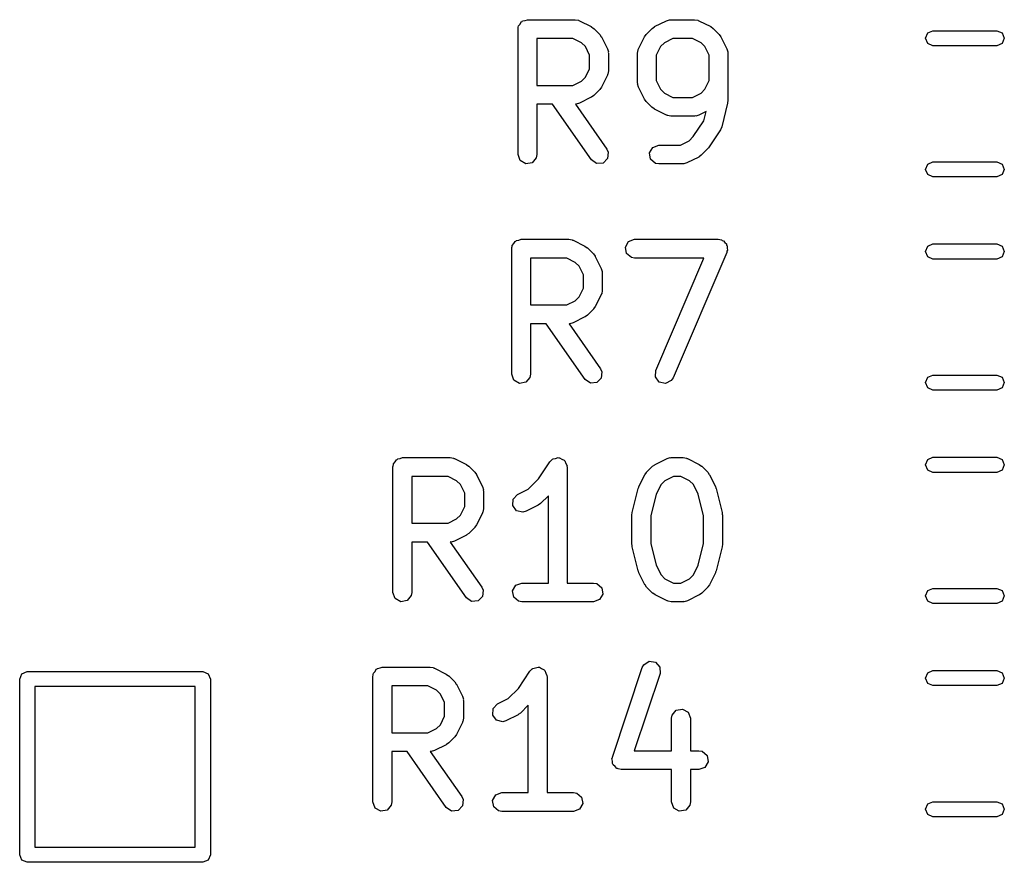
# Model space of a CAD drawing. Extents: x 127.8 to 166.1, y -113.3 to -80.1.
# Drawn here: x 135.06 to 142.91, y -94.9 to -88.18 of the extents above; entities that cross this region are included whole.
import ezdxf

# ---------------------------------------------------------------- set-up
doc = ezdxf.new("R2010")
doc.units = 0
doc.layers.add('BLACK', color=7, linetype='CONTINUOUS')

msp = doc.modelspace()

# ---------------------------------------------------------------- linework, layer by layer
at = {"layer": 'BLACK', "linetype": 'CONTINUOUS'}
for p, q in [((139.035, -88.2432), (139.037, -88.2334)), ((139.037, -88.2334), (139.05, -88.2185)), ((139.05, -88.2185), (139.059, -88.2016)), ((139.059, -88.2016), (139.066, -88.1993)), ((139.066, -88.1993), (139.07, -88.1941)), ((139.07, -88.1941), (139.089, -88.1908)), ((139.089, -88.1908), (139.108, -88.1841)), ((139.108, -88.1841), (139.489, -88.1841)), ((139.489, -88.1841), (139.514, -88.1886)), ((139.514, -88.1886), (139.518, -88.1915)), ((139.518, -88.1915), (139.522, -88.192)), ((139.522, -88.192), (139.617, -88.2396)), ((140.122, -88.2396), (140.217, -88.192)), ((140.217, -88.192), (140.242, -88.1846)), ((140.242, -88.1846), (140.246, -88.1856)), ((140.246, -88.1856), (140.25, -88.1841)), ((140.25, -88.1841), (140.441, -88.1841)), ((140.441, -88.1841), (140.467, -88.1886)), ((140.467, -88.1886), (140.47, -88.1915)), ((140.47, -88.1915), (140.474, -88.192)), ((140.474, -88.192), (140.57, -88.2396)), ((139.033, -88.2591), (139.034, -88.2494)), ((139.033, -89.2591), (139.033, -88.2591)), ((139.034, -88.2461), (139.035, -88.2432)), ((139.034, -88.2494), (139.034, -88.2461)), ((139.617, -88.2396), (139.635, -88.253)), ((139.635, -88.253), (139.637, -88.2537)), ((139.637, -88.2537), (139.684, -88.3013)), ((139.684, -88.3013), (139.697, -88.3197)), ((140.041, -88.3208), (140.054, -88.3028)), ((140.054, -88.3028), (140.055, -88.3013)), ((140.055, -88.3013), (140.102, -88.2537)), ((140.102, -88.2537), (140.121, -88.2408)), ((140.121, -88.2408), (140.122, -88.2396)), ((140.57, -88.2396), (140.588, -88.253)), ((140.588, -88.253), (140.589, -88.2537)), ((140.589, -88.2537), (140.637, -88.3013)), ((140.637, -88.3013), (140.65, -88.3197)), ((142.281, -88.3318), (142.299, -88.2894)), ((142.299, -88.2894), (142.341, -88.2718)), ((142.341, -88.2718), (142.85, -88.2718)), ((142.85, -88.2718), (142.893, -88.2894)), ((142.893, -88.2894), (142.91, -88.3318)), ((139.471, -88.3341), (139.183, -88.3341)), ((139.183, -88.3341), (139.183, -88.7079)), ((139.539, -88.3684), (139.471, -88.3341)), ((139.57, -88.3988), (139.539, -88.3684)), ((139.697, -88.3197), (139.699, -88.3208)), ((139.699, -88.3208), (139.746, -88.416)), ((139.993, -88.416), (140.041, -88.3208)), ((140.2, -88.3684), (140.169, -88.3988)), ((140.268, -88.3341), (140.2, -88.3684)), ((140.423, -88.3341), (140.268, -88.3341)), ((140.492, -88.3684), (140.423, -88.3341)), ((140.522, -88.3988), (140.492, -88.3684)), ((140.65, -88.3197), (140.651, -88.3208)), ((140.651, -88.3208), (140.699, -88.416)), ((142.299, -88.3742), (142.281, -88.3318)), ((142.341, -88.3918), (142.299, -88.3742)), ((142.893, -88.3742), (142.85, -88.3918)), ((142.91, -88.3318), (142.893, -88.3742)), ((139.604, -88.4673), (139.57, -88.3988)), ((139.604, -88.5747), (139.604, -88.4673)), ((139.746, -88.416), (139.754, -88.441)), ((139.754, -88.441), (139.753, -88.4454)), ((139.753, -88.4454), (139.754, -88.4496)), ((139.754, -88.4496), (139.754, -88.5924)), ((139.985, -88.4496), (139.99, -88.4239)), ((139.985, -88.6877), (139.985, -88.4496)), ((139.99, -88.4239), (139.992, -88.4205)), ((139.992, -88.4205), (139.993, -88.416)), ((140.169, -88.3988), (140.135, -88.4673)), ((140.135, -88.4673), (140.135, -88.67)), ((140.556, -88.4673), (140.522, -88.3988)), ((140.556, -88.67), (140.556, -88.4673)), ((140.699, -88.416), (140.706, -88.441)), ((140.706, -88.441), (140.705, -88.4454)), ((140.705, -88.4454), (140.706, -88.4496)), ((140.706, -88.4496), (140.706, -88.8305)), ((142.85, -88.3918), (142.341, -88.3918)), ((139.57, -88.6432), (139.604, -88.5747)), ((139.746, -88.626), (139.699, -88.7212)), ((139.747, -88.6215), (139.746, -88.626)), ((139.75, -88.6181), (139.747, -88.6215)), ((139.754, -88.5924), (139.75, -88.6181)), ((139.471, -88.7079), (139.539, -88.6736)), ((139.539, -88.6736), (139.57, -88.6432)), ((139.987, -88.6919), (139.985, -88.6877)), ((139.985, -88.6962), (139.987, -88.6919)), ((139.993, -88.7212), (139.985, -88.6962)), ((140.135, -88.67), (140.169, -88.7385)), ((140.522, -88.7385), (140.556, -88.67)), ((139.183, -88.7079), (139.471, -88.7079)), ((139.684, -88.7407), (139.637, -88.7883)), ((139.685, -88.7392), (139.684, -88.7407)), ((139.699, -88.7212), (139.685, -88.7392)), ((140.041, -88.8164), (139.993, -88.7212)), ((140.169, -88.7385), (140.2, -88.7689)), ((140.2, -88.7689), (140.268, -88.8031)), ((140.423, -88.8031), (140.492, -88.7689)), ((140.492, -88.7689), (140.522, -88.7385)), ((139.307, -88.8579), (139.183, -88.8579)), ((139.183, -88.8579), (139.183, -89.2591)), ((139.618, -89.3021), (139.307, -88.8579)), ((139.493, -88.8564), (139.49, -88.8576)), ((139.49, -88.8576), (139.74, -89.2161)), ((139.497, -88.8574), (139.493, -88.8564)), ((139.522, -88.85), (139.497, -88.8574)), ((139.617, -88.8024), (139.522, -88.85)), ((139.618, -88.8012), (139.617, -88.8024)), ((139.637, -88.7883), (139.618, -88.8012)), ((140.042, -88.8176), (140.041, -88.8164)), ((140.055, -88.8359), (140.042, -88.8176)), ((140.102, -88.8836), (140.055, -88.8359)), ((140.268, -88.8031), (140.423, -88.8031)), ((140.704, -88.8487), (140.657, -89.0392)), ((140.706, -88.8305), (140.704, -88.8453)), ((140.704, -88.8453), (140.704, -88.8487)), ((140.104, -88.8843), (140.102, -88.8836)), ((140.122, -88.8976), (140.104, -88.8843)), ((140.217, -88.9452), (140.122, -88.8976)), ((140.533, -88.9161), (140.474, -88.9452)), ((140.514, -88.9902), (140.533, -88.9161)), ((140.221, -88.9457), (140.217, -88.9452)), ((140.225, -88.9486), (140.221, -88.9457)), ((140.25, -88.9531), (140.225, -88.9486)), ((140.441, -88.9531), (140.25, -88.9531)), ((140.43, -89.1161), (140.514, -88.9902)), ((140.445, -88.9516), (140.441, -88.9531)), ((140.45, -88.9527), (140.445, -88.9516)), ((140.474, -88.9452), (140.45, -88.9527)), ((140.646, -89.0626), (140.551, -89.2055)), ((140.657, -89.0392), (140.646, -89.0622)), ((140.646, -89.0622), (140.646, -89.0626)), ((140.328, -89.1841), (140.397, -89.1498)), ((140.397, -89.1498), (140.43, -89.1161)), ((139.74, -89.2161), (139.752, -89.2397)), ((139.752, -89.2397), (139.747, -89.2908)), ((140.081, -89.2461), (140.107, -89.2016)), ((140.09, -89.2966), (140.081, -89.2461)), ((140.107, -89.2016), (140.155, -89.1841)), ((140.155, -89.1841), (140.328, -89.1841)), ((140.542, -89.2169), (140.494, -89.2645)), ((140.543, -89.2137), (140.542, -89.2169)), ((140.551, -89.2055), (140.543, -89.2137)), ((139.05, -89.3073), (139.033, -89.2591)), ((139.095, -89.333), (139.05, -89.3073)), ((139.145, -89.3241), (139.095, -89.333)), ((139.178, -89.2848), (139.145, -89.3241)), ((139.183, -89.2591), (139.178, -89.2848)), ((139.66, -89.3315), (139.618, -89.3021)), ((139.711, -89.3271), (139.66, -89.3315)), ((139.747, -89.2908), (139.711, -89.3271)), ((140.13, -89.3296), (140.09, -89.2966)), ((140.155, -89.3341), (140.13, -89.3296)), ((140.35, -89.3326), (140.346, -89.3341)), ((140.354, -89.3336), (140.35, -89.3326)), ((140.379, -89.3262), (140.354, -89.3336)), ((140.474, -89.2786), (140.379, -89.3262)), ((140.476, -89.2774), (140.474, -89.2786)), ((140.494, -89.2645), (140.476, -89.2774)), ((142.299, -89.3344), (142.341, -89.3168)), ((142.341, -89.3168), (142.85, -89.3168)), ((142.85, -89.3168), (142.893, -89.3344)), ((140.346, -89.3341), (140.155, -89.3341)), ((142.281, -89.3768), (142.299, -89.3344)), ((142.299, -89.4192), (142.281, -89.3768)), ((142.893, -89.3344), (142.91, -89.3768)), ((142.91, -89.3768), (142.893, -89.4192)), ((142.341, -89.4368), (142.299, -89.4192)), ((142.85, -89.4368), (142.341, -89.4368)), ((142.893, -89.4192), (142.85, -89.4368)), ((139, -89.9685), (139.009, -89.9516)), ((139.009, -89.9516), (139.016, -89.9493)), ((139.016, -89.9493), (139.02, -89.9441)), ((139.02, -89.9441), (139.039, -89.9408)), ((139.039, -89.9408), (139.058, -89.9341)), ((139.058, -89.9341), (139.439, -89.9341)), ((139.439, -89.9341), (139.464, -89.9386)), ((139.464, -89.9386), (139.468, -89.9415)), ((139.468, -89.9415), (139.472, -89.942)), ((139.472, -89.942), (139.567, -89.9896)), ((139.889, -89.9961), (139.914, -89.9516)), ((139.914, -89.9516), (139.962, -89.9341)), ((139.962, -89.9341), (140.629, -89.9341)), ((140.629, -89.9341), (140.655, -89.9386)), ((140.655, -89.9386), (140.661, -89.9443)), ((140.661, -89.9443), (140.67, -89.9463)), ((140.67, -89.9463), (140.681, -89.9603)), ((140.681, -89.9603), (140.694, -89.9716)), ((138.983, -90.0091), (138.984, -89.9994)), ((138.983, -91.0091), (138.983, -90.0091)), ((138.984, -89.9961), (138.985, -89.9932)), ((138.984, -89.9994), (138.984, -89.9961)), ((138.985, -89.9932), (138.987, -89.9834)), ((138.987, -89.9834), (139, -89.9685)), ((139.567, -89.9896), (139.585, -90.003)), ((139.585, -90.003), (139.587, -90.0037)), ((139.587, -90.0037), (139.634, -90.0513)), ((139.897, -90.0466), (139.889, -89.9961)), ((140.698, -90.0386), (140.269, -91.0386)), ((140.694, -89.9716), (140.696, -89.9803)), ((140.696, -89.9803), (140.701, -89.9874)), ((140.703, -90.0221), (140.698, -90.0298)), ((140.698, -90.0298), (140.698, -90.0386)), ((140.701, -89.9874), (140.7, -90.0049)), ((140.7, -90.0049), (140.703, -90.0221)), ((142.281, -90.0318), (142.299, -89.9894)), ((142.299, -90.0742), (142.281, -90.0318)), ((142.299, -89.9894), (142.341, -89.9718)), ((142.341, -89.9718), (142.85, -89.9718)), ((142.85, -89.9718), (142.893, -89.9894)), ((142.893, -89.9894), (142.91, -90.0318)), ((142.91, -90.0318), (142.893, -90.0742)), ((139.421, -90.0841), (139.133, -90.0841)), ((139.133, -90.0841), (139.133, -90.4579)), ((139.489, -90.1184), (139.421, -90.0841)), ((139.634, -90.0513), (139.647, -90.0697)), ((139.647, -90.0697), (139.649, -90.0708)), ((139.649, -90.0708), (139.696, -90.166)), ((139.937, -90.0796), (139.897, -90.0466)), ((139.962, -90.0841), (139.937, -90.0796)), ((140.515, -90.0841), (139.962, -90.0841)), ((140.132, -90.9796), (140.515, -90.0841)), ((142.341, -90.0918), (142.299, -90.0742)), ((142.85, -90.0918), (142.341, -90.0918)), ((142.893, -90.0742), (142.85, -90.0918)), ((139.52, -90.1488), (139.489, -90.1184)), ((139.554, -90.2173), (139.52, -90.1488)), ((139.696, -90.166), (139.704, -90.191)), ((139.704, -90.191), (139.703, -90.1954)), ((139.703, -90.1954), (139.704, -90.1996)), ((139.554, -90.3247), (139.554, -90.2173)), ((139.704, -90.1996), (139.704, -90.3424)), ((139.52, -90.3932), (139.554, -90.3247)), ((139.704, -90.3424), (139.7, -90.3681)), ((139.421, -90.4579), (139.489, -90.4236)), ((139.489, -90.4236), (139.52, -90.3932)), ((139.696, -90.376), (139.649, -90.4712)), ((139.697, -90.3715), (139.696, -90.376)), ((139.7, -90.3681), (139.697, -90.3715)), ((139.133, -90.4579), (139.421, -90.4579)), ((139.634, -90.4907), (139.587, -90.5383)), ((139.635, -90.4892), (139.634, -90.4907)), ((139.649, -90.4712), (139.635, -90.4892)), ((139.567, -90.5524), (139.472, -90.6)), ((139.568, -90.5512), (139.567, -90.5524)), ((139.587, -90.5383), (139.568, -90.5512)), ((139.257, -90.6079), (139.133, -90.6079)), ((139.133, -90.6079), (139.133, -91.0091)), ((139.568, -91.0521), (139.257, -90.6079)), ((139.443, -90.6064), (139.44, -90.6076)), ((139.44, -90.6076), (139.69, -90.9661)), ((139.447, -90.6074), (139.443, -90.6064)), ((139.472, -90.6), (139.447, -90.6074)), ((139.69, -90.9661), (139.702, -90.9897)), ((140.129, -91.0308), (140.132, -90.9796)), ((139, -91.0573), (138.983, -91.0091)), ((139.045, -91.083), (139, -91.0573)), ((139.128, -91.0348), (139.095, -91.0741)), ((139.133, -91.0091), (139.128, -91.0348)), ((139.61, -91.0815), (139.568, -91.0521)), ((139.697, -91.0408), (139.661, -91.0771)), ((139.702, -90.9897), (139.697, -91.0408)), ((140.159, -91.0719), (140.129, -91.0308)), ((140.269, -91.0386), (140.255, -91.0604)), ((142.281, -91.0768), (142.299, -91.0344)), ((142.299, -91.0344), (142.341, -91.0168)), ((142.341, -91.0168), (142.85, -91.0168)), ((142.85, -91.0168), (142.893, -91.0344)), ((142.893, -91.0344), (142.91, -91.0768)), ((139.095, -91.0741), (139.045, -91.083)), ((139.661, -91.0771), (139.61, -91.0815)), ((140.209, -91.0836), (140.159, -91.0719)), ((140.255, -91.0604), (140.209, -91.0836)), ((142.299, -91.1192), (142.281, -91.0768)), ((142.341, -91.1368), (142.299, -91.1192)), ((142.85, -91.1368), (142.341, -91.1368)), ((142.893, -91.1192), (142.85, -91.1368)), ((142.91, -91.0768), (142.893, -91.1192)), ((138.07, -91.6893), (138.074, -91.6841)), ((138.074, -91.6841), (138.093, -91.6808)), ((138.093, -91.6808), (138.111, -91.6741)), ((138.111, -91.6741), (138.492, -91.6741)), ((138.492, -91.6741), (138.518, -91.6786)), ((138.518, -91.6786), (138.521, -91.6815)), ((138.521, -91.6815), (138.526, -91.682)), ((138.526, -91.682), (138.621, -91.7296)), ((139.305, -91.6887), (139.309, -91.6874)), ((139.309, -91.6874), (139.312, -91.6841)), ((139.312, -91.6841), (139.333, -91.6804)), ((139.333, -91.6804), (139.354, -91.6743)), ((139.354, -91.6743), (139.358, -91.676)), ((139.358, -91.676), (139.363, -91.6752)), ((139.363, -91.6752), (139.381, -91.6861)), ((139.381, -91.6861), (139.401, -91.6949)), ((140.126, -91.7296), (140.221, -91.682)), ((140.221, -91.682), (140.246, -91.6746)), ((140.246, -91.6746), (140.25, -91.6756)), ((140.25, -91.6756), (140.254, -91.6741)), ((140.254, -91.6741), (140.35, -91.6741)), ((140.35, -91.6741), (140.375, -91.6786)), ((140.375, -91.6786), (140.379, -91.6815)), ((140.379, -91.6815), (140.383, -91.682)), ((140.383, -91.682), (140.478, -91.7296)), ((142.299, -91.6894), (142.341, -91.6718)), ((142.341, -91.6718), (142.85, -91.6718)), ((142.85, -91.6718), (142.893, -91.6894)), ((138.036, -91.7491), (138.038, -91.7394)), ((138.036, -92.7491), (138.036, -91.7491)), ((138.038, -91.7361), (138.039, -91.7332)), ((138.038, -91.7394), (138.038, -91.7361)), ((138.039, -91.7332), (138.041, -91.7234)), ((138.041, -91.7234), (138.053, -91.7085)), ((138.053, -91.7085), (138.063, -91.6916)), ((138.063, -91.6916), (138.07, -91.6893)), ((138.621, -91.7296), (138.639, -91.743)), ((138.639, -91.743), (138.641, -91.7437)), ((138.641, -91.7437), (138.688, -91.7913)), ((139.196, -91.8442), (139.287, -91.7075)), ((139.287, -91.7075), (139.305, -91.6887)), ((139.401, -91.6949), (139.403, -91.6987)), ((139.403, -91.6987), (139.407, -91.7009)), ((139.407, -91.7009), (139.414, -91.7213)), ((139.414, -91.7213), (139.424, -91.7409)), ((139.424, -91.7409), (139.423, -91.745)), ((139.423, -91.745), (139.425, -91.7491)), ((139.425, -91.7491), (139.425, -92.6741)), ((140.058, -91.7913), (140.106, -91.7437)), ((140.106, -91.7437), (140.124, -91.7308)), ((140.124, -91.7308), (140.126, -91.7296)), ((140.478, -91.7296), (140.496, -91.743)), ((140.496, -91.743), (140.498, -91.7437)), ((140.498, -91.7437), (140.545, -91.7913)), ((142.281, -91.7318), (142.299, -91.6894)), ((142.299, -91.7742), (142.281, -91.7318)), ((142.893, -91.6894), (142.91, -91.7318)), ((142.91, -91.7318), (142.893, -91.7742)), ((138.475, -91.8241), (138.186, -91.8241)), ((138.186, -91.8241), (138.186, -92.1979)), ((138.543, -91.8584), (138.475, -91.8241)), ((138.688, -91.7913), (138.701, -91.8097)), ((138.701, -91.8097), (138.702, -91.8108)), ((138.702, -91.8108), (138.75, -91.906)), ((139.115, -91.9256), (139.196, -91.8442)), ((139.997, -91.906), (140.044, -91.8108)), ((140.044, -91.8108), (140.058, -91.7928)), ((140.058, -91.7928), (140.058, -91.7913)), ((140.272, -91.8241), (140.203, -91.8584)), ((140.332, -91.8241), (140.272, -91.8241)), ((140.4, -91.8584), (140.332, -91.8241)), ((140.545, -91.7913), (140.558, -91.8097)), ((140.558, -91.8097), (140.559, -91.8108)), ((140.559, -91.8108), (140.607, -91.906)), ((142.341, -91.7918), (142.299, -91.7742)), ((142.85, -91.7918), (142.341, -91.7918)), ((142.893, -91.7742), (142.85, -91.7918)), ((138.574, -91.8888), (138.543, -91.8584)), ((138.608, -91.9573), (138.574, -91.8888)), ((138.75, -91.906), (138.757, -91.931)), ((139.943, -92.1119), (139.991, -91.9214)), ((139.991, -91.9214), (139.996, -91.9096)), ((139.996, -91.9096), (139.997, -91.906)), ((140.173, -91.8888), (140.135, -91.9658)), ((140.203, -91.8584), (140.173, -91.8888)), ((140.431, -91.8888), (140.4, -91.8584)), ((140.469, -91.9658), (140.431, -91.8888)), ((140.607, -91.906), (140.611, -91.9184)), ((140.611, -91.9184), (140.613, -91.9214)), ((140.613, -91.9214), (140.66, -92.1119)), ((138.608, -92.0647), (138.608, -91.9573)), ((138.757, -91.931), (138.756, -91.9354)), ((138.756, -91.9354), (138.758, -91.9396)), ((138.758, -91.9396), (138.758, -92.0824)), ((138.995, -92.005), (139.03, -91.9677)), ((139.03, -91.9677), (139.115, -91.9256)), ((139.275, -91.9778), (139.212, -92.0402)), ((139.275, -92.6741), (139.275, -91.9778)), ((140.135, -91.9658), (140.091, -92.1393)), ((140.513, -92.1393), (140.469, -91.9658)), ((138.574, -92.1332), (138.608, -92.0647)), ((138.992, -92.0562), (138.995, -92.005)), ((139.022, -92.0974), (138.992, -92.0562)), ((139.193, -92.0543), (139.097, -92.1019)), ((139.194, -92.0531), (139.193, -92.0543)), ((139.212, -92.0402), (139.194, -92.0531)), ((138.543, -92.1636), (138.574, -92.1332)), ((138.75, -92.116), (138.702, -92.2112)), ((138.753, -92.1081), (138.75, -92.1115)), ((138.75, -92.1115), (138.75, -92.116)), ((138.758, -92.0824), (138.753, -92.1081)), ((139.072, -92.1093), (139.022, -92.0974)), ((139.097, -92.1019), (139.072, -92.1093)), ((139.941, -92.1301), (139.944, -92.1153)), ((139.941, -92.3681), (139.941, -92.1301)), ((139.944, -92.1153), (139.943, -92.1119)), ((140.091, -92.1393), (140.091, -92.3589)), ((140.513, -92.3589), (140.513, -92.1393)), ((140.66, -92.1119), (140.661, -92.1268)), ((140.661, -92.1268), (140.663, -92.1301)), ((140.663, -92.1301), (140.663, -92.3681)), ((138.186, -92.1979), (138.475, -92.1979)), ((138.475, -92.1979), (138.543, -92.1636)), ((138.688, -92.2307), (138.641, -92.2783)), ((138.689, -92.2292), (138.688, -92.2307)), ((138.702, -92.2112), (138.689, -92.2292)), ((138.621, -92.2924), (138.526, -92.34)), ((138.622, -92.2912), (138.621, -92.2924)), ((138.641, -92.2783), (138.622, -92.2912)), ((138.31, -92.3479), (138.186, -92.3479)), ((138.186, -92.3479), (138.186, -92.7491)), ((138.621, -92.7921), (138.31, -92.3479)), ((138.497, -92.3464), (138.493, -92.3476)), ((138.493, -92.3476), (138.744, -92.7061)), ((138.501, -92.3474), (138.497, -92.3464)), ((138.526, -92.34), (138.501, -92.3474)), ((139.942, -92.3714), (139.941, -92.3681)), ((139.943, -92.3863), (139.942, -92.3714)), ((139.991, -92.5768), (139.943, -92.3863)), ((140.091, -92.3589), (140.135, -92.5324)), ((140.469, -92.5324), (140.513, -92.3589)), ((140.66, -92.3863), (140.613, -92.5768)), ((140.663, -92.3681), (140.66, -92.3829)), ((140.66, -92.3829), (140.66, -92.3863)), ((140.135, -92.5324), (140.173, -92.6094)), ((140.431, -92.6094), (140.469, -92.5324)), ((139.993, -92.5798), (139.991, -92.5768)), ((139.997, -92.5922), (139.993, -92.5798)), ((140.044, -92.6874), (139.997, -92.5922)), ((140.173, -92.6094), (140.203, -92.6398)), ((140.4, -92.6398), (140.431, -92.6094)), ((140.607, -92.5922), (140.559, -92.6874)), ((140.613, -92.5768), (140.607, -92.5886)), ((140.607, -92.5886), (140.607, -92.5922)), ((138.744, -92.7061), (138.755, -92.7297)), ((138.99, -92.7361), (139.016, -92.6916)), ((139.016, -92.6916), (139.064, -92.6741)), ((139.064, -92.6741), (139.275, -92.6741)), ((139.425, -92.6741), (139.635, -92.6741)), ((139.635, -92.6741), (139.661, -92.6786)), ((139.661, -92.6786), (139.7, -92.7116)), ((140.046, -92.6885), (140.044, -92.6874)), ((140.058, -92.7069), (140.046, -92.6885)), ((140.106, -92.7545), (140.058, -92.7069)), ((140.203, -92.6398), (140.272, -92.6741)), ((140.272, -92.6741), (140.332, -92.6741)), ((140.332, -92.6741), (140.4, -92.6398)), ((140.545, -92.7069), (140.498, -92.7545)), ((140.546, -92.7054), (140.545, -92.7069)), ((140.559, -92.6874), (140.546, -92.7054)), ((138.054, -92.7973), (138.036, -92.7491)), ((138.182, -92.7748), (138.149, -92.8141)), ((138.186, -92.7491), (138.182, -92.7748)), ((138.751, -92.7808), (138.715, -92.8171)), ((138.755, -92.7297), (138.751, -92.7808)), ((138.999, -92.7866), (138.99, -92.7361)), ((139.038, -92.8196), (138.999, -92.7866)), ((139.709, -92.7621), (139.683, -92.8066)), ((139.7, -92.7116), (139.709, -92.7621)), ((140.107, -92.7552), (140.106, -92.7545)), ((140.126, -92.7686), (140.107, -92.7552)), ((140.221, -92.8162), (140.126, -92.7686)), ((140.478, -92.7686), (140.383, -92.8162)), ((140.479, -92.7674), (140.478, -92.7686)), ((140.498, -92.7545), (140.479, -92.7674)), ((142.281, -92.7768), (142.299, -92.7344)), ((142.299, -92.8192), (142.281, -92.7768)), ((142.299, -92.7344), (142.341, -92.7168)), ((142.341, -92.7168), (142.85, -92.7168)), ((142.85, -92.7168), (142.893, -92.7344)), ((142.893, -92.7344), (142.91, -92.7768)), ((142.91, -92.7768), (142.893, -92.8192)), ((138.098, -92.823), (138.054, -92.7973)), ((138.149, -92.8141), (138.098, -92.823)), ((138.663, -92.8215), (138.621, -92.7921)), ((138.715, -92.8171), (138.663, -92.8215)), ((139.064, -92.8241), (139.038, -92.8196)), ((139.635, -92.8241), (139.064, -92.8241)), ((139.683, -92.8066), (139.635, -92.8241)), ((140.225, -92.8167), (140.221, -92.8162)), ((140.229, -92.8196), (140.225, -92.8167)), ((140.254, -92.8241), (140.229, -92.8196)), ((140.35, -92.8241), (140.254, -92.8241)), ((140.354, -92.8226), (140.35, -92.8241)), ((140.358, -92.8236), (140.354, -92.8226)), ((140.383, -92.8162), (140.358, -92.8236)), ((142.341, -92.8368), (142.299, -92.8192)), ((142.85, -92.8368), (142.341, -92.8368)), ((142.893, -92.8192), (142.85, -92.8368)), ((140.023, -93.3478), (140.036, -93.3249)), ((140.036, -93.3249), (140.079, -93.298)), ((140.079, -93.298), (140.13, -93.3055)), ((140.13, -93.3055), (140.164, -93.3439)), ((135.06, -93.44), (135.078, -93.3976)), ((135.078, -93.3976), (135.12, -93.38)), ((135.12, -93.38), (136.52, -93.38)), ((136.52, -93.38), (136.562, -93.3976)), ((136.562, -93.3976), (136.58, -93.44)), ((137.876, -93.4191), (137.878, -93.4094)), ((137.878, -93.4061), (137.879, -93.4032)), ((137.878, -93.4094), (137.878, -93.4061)), ((137.879, -93.4032), (137.881, -93.3934)), ((137.881, -93.3934), (137.893, -93.3785)), ((137.893, -93.3785), (137.903, -93.3616)), ((137.903, -93.3616), (137.91, -93.3593)), ((137.91, -93.3593), (137.914, -93.3541)), ((137.914, -93.3541), (137.933, -93.3508)), ((137.933, -93.3508), (137.951, -93.3441)), ((137.951, -93.3441), (138.332, -93.3441)), ((138.332, -93.3441), (138.358, -93.3486)), ((138.358, -93.3486), (138.361, -93.3515)), ((138.361, -93.3515), (138.366, -93.352)), ((138.366, -93.352), (138.461, -93.3996)), ((138.461, -93.3996), (138.479, -93.413)), ((138.479, -93.413), (138.481, -93.4137)), ((138.481, -93.4137), (138.528, -93.4613)), ((139.036, -93.5142), (139.127, -93.3775)), ((139.127, -93.3775), (139.145, -93.3587)), ((139.145, -93.3587), (139.149, -93.3574)), ((139.149, -93.3574), (139.152, -93.3541)), ((139.152, -93.3541), (139.173, -93.3504)), ((139.173, -93.3504), (139.194, -93.3443)), ((139.194, -93.3443), (139.198, -93.346)), ((139.198, -93.346), (139.203, -93.3452)), ((139.203, -93.3452), (139.221, -93.3561)), ((139.221, -93.3561), (139.241, -93.3649)), ((139.241, -93.3649), (139.243, -93.3687)), ((139.243, -93.3687), (139.247, -93.3709)), ((139.247, -93.3709), (139.254, -93.3913)), ((139.254, -93.3913), (139.264, -93.4109)), ((139.264, -93.4109), (139.263, -93.415)), ((139.785, -94.062), (140.023, -93.3478)), ((140.165, -93.3952), (139.96, -94.0108)), ((140.164, -93.3439), (140.165, -93.3952)), ((142.281, -93.4318), (142.299, -93.3894)), ((142.299, -93.3894), (142.341, -93.3718)), ((142.341, -93.3718), (142.85, -93.3718)), ((142.85, -93.3718), (142.893, -93.3894)), ((142.893, -93.3894), (142.91, -93.4318)), ((135.06, -94.84), (135.06, -93.44)), ((136.58, -93.44), (136.58, -94.84)), ((137.876, -94.4191), (137.876, -93.4191)), ((138.528, -93.4613), (138.541, -93.4797)), ((138.541, -93.4797), (138.542, -93.4808)), ((138.542, -93.4808), (138.59, -93.576)), ((139.263, -93.415), (139.265, -93.4191)), ((139.265, -93.4191), (139.265, -94.3441)), ((142.299, -93.4742), (142.281, -93.4318)), ((142.341, -93.4918), (142.299, -93.4742)), ((142.85, -93.4918), (142.341, -93.4918)), ((142.893, -93.4742), (142.85, -93.4918)), ((142.91, -93.4318), (142.893, -93.4742)), ((135.18, -93.5), (135.18, -94.78)), ((136.46, -93.5), (135.18, -93.5)), ((136.46, -94.78), (136.46, -93.5)), ((138.315, -93.4941), (138.026, -93.4941)), ((138.026, -93.4941), (138.026, -93.8679)), ((138.383, -93.5284), (138.315, -93.4941)), ((138.414, -93.5588), (138.383, -93.5284)), ((138.448, -93.6273), (138.414, -93.5588)), ((138.955, -93.5956), (139.036, -93.5142)), ((138.448, -93.7347), (138.448, -93.6273)), ((138.59, -93.576), (138.597, -93.601)), ((138.597, -93.601), (138.596, -93.6054)), ((138.596, -93.6054), (138.598, -93.6096)), ((138.598, -93.6096), (138.598, -93.7524)), ((138.835, -93.675), (138.87, -93.6377)), ((138.87, -93.6377), (138.955, -93.5956)), ((139.115, -93.6478), (139.052, -93.7102)), ((139.115, -94.3441), (139.115, -93.6478)), ((138.832, -93.7262), (138.835, -93.675)), ((138.862, -93.7674), (138.832, -93.7262)), ((139.033, -93.7243), (138.937, -93.7719)), ((139.034, -93.7231), (139.033, -93.7243)), ((139.052, -93.7102), (139.034, -93.7231)), ((140.257, -93.7524), (140.262, -93.7268)), ((140.262, -93.7268), (140.295, -93.6875)), ((140.295, -93.6875), (140.345, -93.6786)), ((140.345, -93.6786), (140.39, -93.7042)), ((140.39, -93.7042), (140.407, -93.7524)), ((138.383, -93.8336), (138.414, -93.8032)), ((138.414, -93.8032), (138.448, -93.7347)), ((138.59, -93.786), (138.542, -93.8812)), ((138.593, -93.7781), (138.59, -93.7815)), ((138.59, -93.7815), (138.59, -93.786)), ((138.598, -93.7524), (138.593, -93.7781)), ((138.912, -93.7793), (138.862, -93.7674)), ((138.937, -93.7719), (138.912, -93.7793)), ((140.257, -94.0108), (140.257, -93.7524)), ((140.407, -93.7524), (140.407, -94.0108)), ((138.026, -93.8679), (138.315, -93.8679)), ((138.315, -93.8679), (138.383, -93.8336)), ((138.542, -93.8812), (138.529, -93.8992)), ((138.461, -93.9624), (138.366, -94.01)), ((138.462, -93.9612), (138.461, -93.9624)), ((138.481, -93.9483), (138.462, -93.9612)), ((138.528, -93.9007), (138.481, -93.9483)), ((138.529, -93.8992), (138.528, -93.9007)), ((138.15, -94.0179), (138.026, -94.0179)), ((138.026, -94.0179), (138.026, -94.4191)), ((138.461, -94.4621), (138.15, -94.0179)), ((138.337, -94.0164), (138.333, -94.0176)), ((138.333, -94.0176), (138.584, -94.3761)), ((138.341, -94.0174), (138.337, -94.0164)), ((138.366, -94.01), (138.341, -94.0174)), ((139.96, -94.0108), (140.257, -94.0108)), ((140.407, -94.0108), (140.475, -94.0108)), ((140.475, -94.0108), (140.501, -94.0153)), ((140.501, -94.0153), (140.54, -94.0483)), ((139.782, -94.0727), (139.785, -94.0678)), ((139.786, -94.0929), (139.782, -94.0727)), ((139.785, -94.0678), (139.785, -94.062)), ((139.786, -94.1133), (139.786, -94.0929)), ((139.79, -94.1176), (139.786, -94.1133)), ((139.791, -94.1233), (139.79, -94.1176)), ((140.549, -94.0988), (140.523, -94.1432)), ((140.54, -94.0483), (140.549, -94.0988)), ((139.807, -94.1364), (139.791, -94.1233)), ((139.82, -94.1517), (139.807, -94.1364)), ((139.826, -94.1526), (139.82, -94.1517)), ((139.831, -94.1562), (139.826, -94.1526)), ((139.856, -94.1608), (139.831, -94.1562)), ((140.257, -94.1608), (139.856, -94.1608)), ((140.257, -94.4191), (140.257, -94.1608)), ((140.475, -94.1608), (140.407, -94.1608)), ((140.407, -94.1608), (140.407, -94.4191)), ((140.523, -94.1432), (140.475, -94.1608)), ((138.856, -94.3616), (138.904, -94.3441)), ((138.904, -94.3441), (139.115, -94.3441)), ((139.265, -94.3441), (139.475, -94.3441)), ((139.475, -94.3441), (139.501, -94.3486)), ((139.501, -94.3486), (139.54, -94.3816)), ((137.894, -94.4673), (137.876, -94.4191)), ((138.026, -94.4191), (138.022, -94.4448)), ((138.584, -94.3761), (138.595, -94.3997)), ((138.595, -94.3997), (138.591, -94.4508)), ((138.83, -94.4061), (138.856, -94.3616)), ((138.839, -94.4566), (138.83, -94.4061)), ((139.549, -94.4321), (139.523, -94.4766)), ((139.54, -94.3816), (139.549, -94.4321)), ((140.275, -94.4673), (140.257, -94.4191)), ((140.407, -94.4191), (140.403, -94.4448)), ((142.281, -94.4768), (142.299, -94.4344)), ((142.299, -94.4344), (142.341, -94.4168)), ((142.341, -94.4168), (142.85, -94.4168)), ((142.85, -94.4168), (142.893, -94.4344)), ((142.893, -94.4344), (142.91, -94.4768)), ((137.938, -94.493), (137.894, -94.4673)), ((137.989, -94.4841), (137.938, -94.493)), ((138.022, -94.4448), (137.989, -94.4841)), ((138.503, -94.4915), (138.461, -94.4621)), ((138.555, -94.4871), (138.503, -94.4915)), ((138.591, -94.4508), (138.555, -94.4871)), ((138.878, -94.4896), (138.839, -94.4566)), ((138.904, -94.4941), (138.878, -94.4896)), ((139.475, -94.4941), (138.904, -94.4941)), ((139.523, -94.4766), (139.475, -94.4941)), ((140.319, -94.493), (140.275, -94.4673)), ((140.37, -94.4841), (140.319, -94.493)), ((140.403, -94.4448), (140.37, -94.4841)), ((142.299, -94.5192), (142.281, -94.4768)), ((142.91, -94.4768), (142.893, -94.5192)), ((142.341, -94.5368), (142.299, -94.5192)), ((142.85, -94.5368), (142.341, -94.5368)), ((142.893, -94.5192), (142.85, -94.5368)), ((135.18, -94.78), (136.46, -94.78)), ((135.078, -94.8824), (135.06, -94.84)), ((135.12, -94.9), (135.078, -94.8824)), ((136.52, -94.9), (135.12, -94.9)), ((136.562, -94.8824), (136.52, -94.9)), ((136.58, -94.84), (136.562, -94.8824))]:
    msp.add_line(p, q, dxfattribs=at)

doc.saveas('drawing.dxf')
